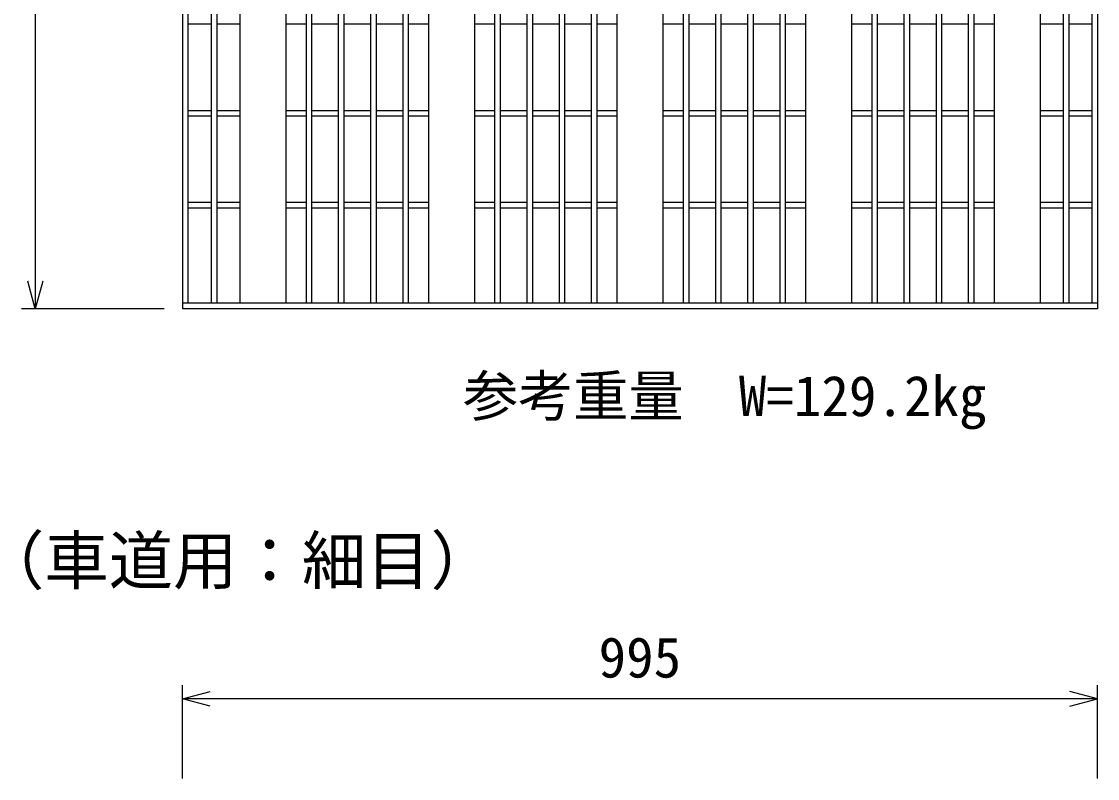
# Model space of a CAD drawing. Units: millimetres, scale not verified. Extents: x -16800 to 16800, y -5940 to 5940.
# Drawn here: x -3385 to -2215, y 1848 to 2671 of the extents above; entities that cross this region are included whole.
import ezdxf
from ezdxf.enums import TextEntityAlignment as Align

# ---------------------------------------------------------------- set-up
doc = ezdxf.new("R2010")
doc.units = ezdxf.units.MM
doc.header["$LTSCALE"] = 20
doc.layers.add('0-0_DIM', color=7, linetype='Continuous', lineweight=25)
doc.layers.add('0-2_HATCH', color=6, linetype='Continuous', lineweight=25)
doc.styles.add('ＭＳ ゴシック', font='')
doc.styles.get('ＭＳ ゴシック').set_extended_font_data('MS Gothic')

msp = doc.modelspace()

# ---------------------------------------------------------------- linework, layer by layer
at = {"layer": '0-0_DIM'}
for p, q in [((-3370.13, 3483.89), (-3370.13, 2358.89)), ((-3230.13, 2358.89), (-3385.13, 2358.89)), ((-3210.13, 1848.03), (-3210.13, 1949.61)), ((-2215.13, 1848.03), (-2215.13, 1949.61)), ((-2215.13, 1934.61), (-3210.13, 1934.61))]:
    msp.add_line(p, q, dxfattribs=at)
for points in [[(-3362.09, 2388.89), (-3370.13, 2358.89), (-3378.16, 2388.89)], [(-3180.13, 1926.58), (-3210.13, 1934.61), (-3180.13, 1942.65)], [(-2245.13, 1926.58), (-2215.13, 1934.61), (-2245.13, 1942.65)]]:
    msp.add_lwpolyline(points, dxfattribs=at)
at = {"layer": '0-2_HATCH'}
for p, q in [((-3210.13, 3483.89), (-3210.13, 2358.89)), ((-3204.13, 3477.89), (-3204.13, 2364.89)), ((-3178.88, 3477.89), (-3178.88, 2364.89)), ((-3172.88, 3477.89), (-3172.88, 2364.89)), ((-3147.63, 3477.89), (-3147.63, 2364.89)), ((-3097.63, 3477.89), (-3097.63, 2364.89)), ((-3075.63, 3477.89), (-3075.63, 2364.89)), ((-3069.63, 3477.89), (-3069.63, 2364.89)), ((-3040.63, 3477.89), (-3040.63, 2364.89)), ((-3034.63, 3477.89), (-3034.63, 2364.89)), ((-3005.63, 3477.89), (-3005.63, 2364.89)), ((-2999.63, 3477.89), (-2999.63, 2364.89)), ((-2970.63, 3477.89), (-2970.63, 2364.89)), ((-2964.63, 3477.89), (-2964.63, 2364.89)), ((-2942.63, 3477.89), (-2942.63, 2364.89)), ((-2892.63, 3477.89), (-2892.63, 2364.89)), ((-2870.63, 3477.89), (-2870.63, 2364.89)), ((-2864.63, 3477.89), (-2864.63, 2364.89)), ((-2835.63, 3477.89), (-2835.63, 2364.89)), ((-2829.63, 3477.89), (-2829.63, 2364.89)), ((-2800.63, 3477.89), (-2800.63, 2364.89)), ((-2794.63, 3477.89), (-2794.63, 2364.89)), ((-2765.63, 3477.89), (-2765.63, 2364.89)), ((-2759.63, 3477.89), (-2759.63, 2364.89)), ((-2737.63, 3477.89), (-2737.63, 2364.89)), ((-2687.63, 3477.89), (-2687.63, 2364.89)), ((-2665.63, 3477.89), (-2665.63, 2364.89)), ((-2659.63, 3477.89), (-2659.63, 2364.89)), ((-2630.63, 3477.89), (-2630.63, 2364.89)), ((-2624.63, 3477.89), (-2624.63, 2364.89)), ((-2595.63, 3477.89), (-2595.63, 2364.89)), ((-2589.63, 3477.89), (-2589.63, 2364.89)), ((-2560.63, 3477.89), (-2560.63, 2364.89)), ((-2554.63, 3477.89), (-2554.63, 2364.89)), ((-2532.63, 3477.89), (-2532.63, 2364.89)), ((-2482.63, 3477.89), (-2482.63, 2364.89)), ((-2460.63, 3477.89), (-2460.63, 2364.89)), ((-2454.63, 3477.89), (-2454.63, 2364.89)), ((-2425.63, 3477.89), (-2425.63, 2364.89)), ((-2419.63, 3477.89), (-2419.63, 2364.89)), ((-2390.63, 3477.89), (-2390.63, 2364.89)), ((-2384.63, 3477.89), (-2384.63, 2364.89)), ((-2355.63, 3477.89), (-2355.63, 2364.89)), ((-2349.63, 3477.89), (-2349.63, 2364.89)), ((-2327.63, 3477.89), (-2327.63, 2364.89)), ((-2277.63, 3477.89), (-2277.63, 2364.89)), ((-2252.38, 3477.89), (-2252.38, 2364.89)), ((-2246.38, 3477.89), (-2246.38, 2364.89)), ((-2221.13, 3477.89), (-2221.13, 2364.89)), ((-2215.13, 3483.89), (-2215.13, 2358.89)), ((-3178.88, 2668.39), (-3204.13, 2668.39)), ((-3147.63, 2668.39), (-3172.88, 2668.39)), ((-3075.63, 2668.39), (-3097.63, 2668.39)), ((-3040.63, 2668.39), (-3069.63, 2668.39)), ((-3005.63, 2668.39), (-3034.63, 2668.39)), ((-2970.63, 2668.39), (-2999.63, 2668.39)), ((-2942.63, 2668.39), (-2964.63, 2668.39)), ((-2870.63, 2668.39), (-2892.63, 2668.39)), ((-2835.63, 2668.39), (-2864.63, 2668.39)), ((-2800.63, 2668.39), (-2829.63, 2668.39)), ((-2765.63, 2668.39), (-2794.63, 2668.39)), ((-2737.63, 2668.39), (-2759.63, 2668.39)), ((-2665.63, 2668.39), (-2687.63, 2668.39)), ((-2630.63, 2668.39), (-2659.63, 2668.39)), ((-2595.63, 2668.39), (-2624.63, 2668.39)), ((-2560.63, 2668.39), (-2589.63, 2668.39)), ((-2532.63, 2668.39), (-2554.63, 2668.39)), ((-2460.63, 2668.39), (-2482.63, 2668.39)), ((-2425.63, 2668.39), (-2454.63, 2668.39)), ((-2390.63, 2668.39), (-2419.63, 2668.39)), ((-2355.63, 2668.39), (-2384.63, 2668.39)), ((-2327.63, 2668.39), (-2349.63, 2668.39)), ((-2252.38, 2668.39), (-2277.63, 2668.39)), ((-2221.13, 2668.39), (-2246.38, 2668.39)), ((-3178.88, 2574.39), (-3204.07, 2574.39)), ((-3147.63, 2574.39), (-3172.88, 2574.39)), ((-3075.63, 2574.39), (-3097.63, 2574.39)), ((-3040.63, 2574.39), (-3069.63, 2574.39)), ((-3005.63, 2574.39), (-3034.63, 2574.39)), ((-2970.63, 2574.39), (-2999.63, 2574.39)), ((-2942.63, 2574.39), (-2964.63, 2574.39)), ((-2870.63, 2574.39), (-2892.63, 2574.39)), ((-2835.63, 2574.39), (-2864.63, 2574.39)), ((-2800.63, 2574.39), (-2829.63, 2574.39)), ((-2765.63, 2574.39), (-2794.63, 2574.39)), ((-2737.63, 2574.39), (-2759.63, 2574.39)), ((-2665.63, 2574.39), (-2687.63, 2574.39)), ((-2630.63, 2574.39), (-2659.63, 2574.39)), ((-2595.63, 2574.39), (-2624.63, 2574.39)), ((-2560.63, 2574.39), (-2589.63, 2574.39)), ((-2532.63, 2574.39), (-2554.63, 2574.39)), ((-2460.63, 2574.39), (-2482.63, 2574.39)), ((-2425.63, 2574.39), (-2454.63, 2574.39)), ((-2390.63, 2574.39), (-2419.63, 2574.39)), ((-2355.63, 2574.39), (-2384.63, 2574.39)), ((-2327.63, 2574.39), (-2349.63, 2574.39)), ((-2252.38, 2574.39), (-2277.57, 2574.39)), ((-2221.13, 2574.39), (-2246.38, 2574.39)), ((-3178.88, 2568.39), (-3204.13, 2568.39)), ((-3147.63, 2568.39), (-3172.88, 2568.39)), ((-3075.63, 2568.39), (-3097.63, 2568.39)), ((-3040.63, 2568.39), (-3069.63, 2568.39)), ((-3005.63, 2568.39), (-3034.63, 2568.39)), ((-2970.63, 2568.39), (-2999.63, 2568.39)), ((-2942.63, 2568.39), (-2964.63, 2568.39)), ((-2870.63, 2568.39), (-2892.63, 2568.39)), ((-2835.63, 2568.39), (-2864.63, 2568.39)), ((-2800.63, 2568.39), (-2829.63, 2568.39)), ((-2765.63, 2568.39), (-2794.63, 2568.39)), ((-2737.63, 2568.39), (-2759.63, 2568.39)), ((-2665.63, 2568.39), (-2687.63, 2568.39)), ((-2630.63, 2568.39), (-2659.63, 2568.39)), ((-2595.63, 2568.39), (-2624.63, 2568.39)), ((-2560.63, 2568.39), (-2589.63, 2568.39)), ((-2532.63, 2568.39), (-2554.63, 2568.39)), ((-2460.63, 2568.39), (-2482.63, 2568.39)), ((-2425.63, 2568.39), (-2454.63, 2568.39)), ((-2390.63, 2568.39), (-2419.63, 2568.39)), ((-2355.63, 2568.39), (-2384.63, 2568.39)), ((-2327.63, 2568.39), (-2349.63, 2568.39)), ((-2252.38, 2568.39), (-2277.63, 2568.39)), ((-2221.13, 2568.39), (-2246.38, 2568.39)), ((-3178.88, 2474.39), (-3204.07, 2474.39)), ((-3147.63, 2474.39), (-3172.88, 2474.39)), ((-3075.63, 2474.39), (-3097.63, 2474.39)), ((-3040.63, 2474.39), (-3069.63, 2474.39)), ((-3005.63, 2474.39), (-3034.63, 2474.39)), ((-2970.63, 2474.39), (-2999.63, 2474.39)), ((-2942.63, 2474.39), (-2964.63, 2474.39)), ((-2870.63, 2474.39), (-2892.63, 2474.39)), ((-2835.63, 2474.39), (-2864.63, 2474.39)), ((-2800.63, 2474.39), (-2829.63, 2474.39)), ((-2765.63, 2474.39), (-2794.63, 2474.39)), ((-2737.63, 2474.39), (-2759.63, 2474.39)), ((-2665.63, 2474.39), (-2687.63, 2474.39)), ((-2630.63, 2474.39), (-2659.63, 2474.39)), ((-2595.63, 2474.39), (-2624.63, 2474.39)), ((-2560.63, 2474.39), (-2589.63, 2474.39)), ((-2532.63, 2474.39), (-2554.63, 2474.39)), ((-2460.63, 2474.39), (-2482.63, 2474.39)), ((-2425.63, 2474.39), (-2454.63, 2474.39)), ((-2390.63, 2474.39), (-2419.63, 2474.39)), ((-2355.63, 2474.39), (-2384.63, 2474.39)), ((-2327.63, 2474.39), (-2349.63, 2474.39)), ((-2252.38, 2474.39), (-2277.57, 2474.39)), ((-2221.13, 2474.39), (-2246.38, 2474.39)), ((-3178.88, 2468.39), (-3204.13, 2468.39)), ((-3147.63, 2468.39), (-3172.88, 2468.39)), ((-3075.63, 2468.39), (-3097.63, 2468.39)), ((-3040.63, 2468.39), (-3069.63, 2468.39)), ((-3005.63, 2468.39), (-3034.63, 2468.39)), ((-2970.63, 2468.39), (-2999.63, 2468.39)), ((-2942.63, 2468.39), (-2964.63, 2468.39)), ((-2870.63, 2468.39), (-2892.63, 2468.39)), ((-2835.63, 2468.39), (-2864.63, 2468.39)), ((-2800.63, 2468.39), (-2829.63, 2468.39)), ((-2765.63, 2468.39), (-2794.63, 2468.39)), ((-2737.63, 2468.39), (-2759.63, 2468.39)), ((-2665.63, 2468.39), (-2687.63, 2468.39)), ((-2630.63, 2468.39), (-2659.63, 2468.39)), ((-2595.63, 2468.39), (-2624.63, 2468.39)), ((-2560.63, 2468.39), (-2589.63, 2468.39)), ((-2532.63, 2468.39), (-2554.63, 2468.39)), ((-2460.63, 2468.39), (-2482.63, 2468.39)), ((-2425.63, 2468.39), (-2454.63, 2468.39)), ((-2390.63, 2468.39), (-2419.63, 2468.39)), ((-2355.63, 2468.39), (-2384.63, 2468.39)), ((-2327.63, 2468.39), (-2349.63, 2468.39)), ((-2252.38, 2468.39), (-2277.63, 2468.39)), ((-2221.13, 2468.39), (-2246.38, 2468.39)), ((-2215.13, 2364.89), (-3210.13, 2364.89)), ((-2215.13, 2358.89), (-3210.13, 2358.89))]:
    msp.add_line(p, q, dxfattribs=at)

# ---------------------------------------------------------------- texts
at = {"layer": '0-0_DIM', "style": 'ＭＳ ゴシック'}
for s, height, p in [('参考重量\u3000W=129.2kg', 43.99, (-2905.14, 2228.96)), ('（車道用：細目）', 51.32, (-3430.35, 2044.09)), ('995', 43.99, (-2757.63, 1944.61))]:
    msp.add_text(s, height=height, dxfattribs=at).set_placement(p, align=Align.BOTTOM_LEFT)

doc.saveas('drawing.dxf')
